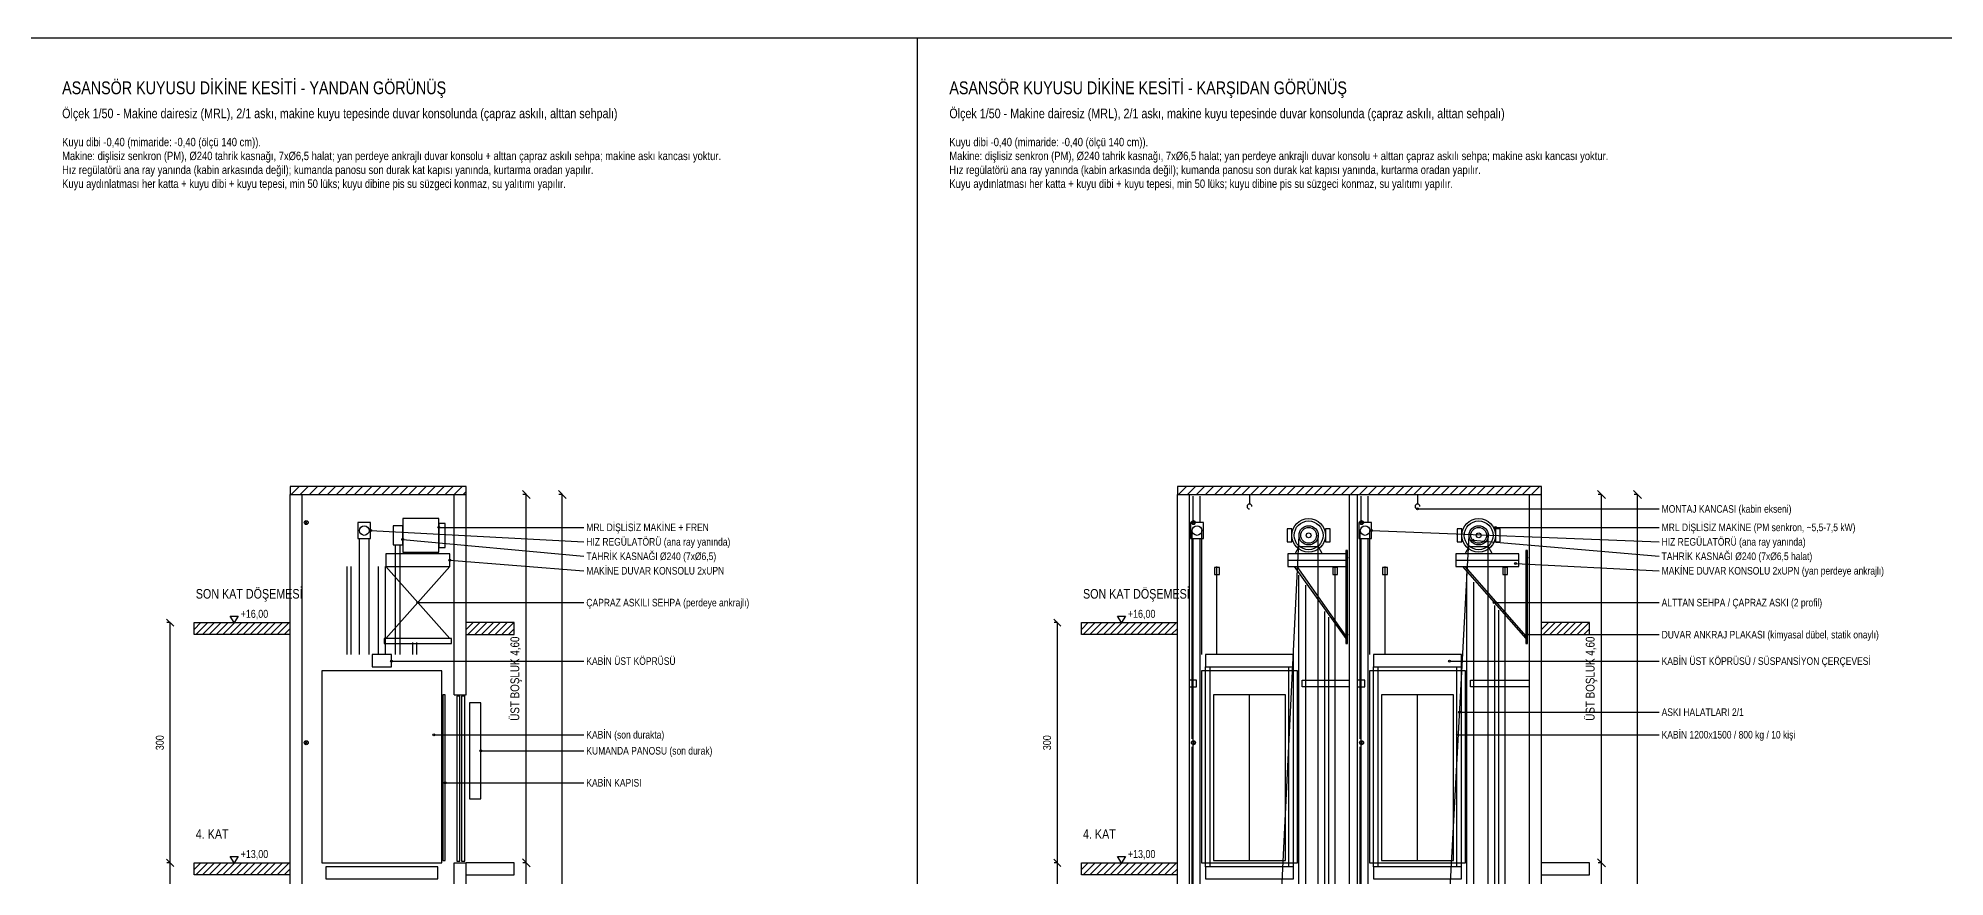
# Model space of a CAD drawing. Header units: centimetres. Extents: x 0 to 12309, y -30 to 2970.
# Drawn here: x 7801 to 10184, y 1922 to 2970 of the extents above; entities that cross this region are included whole.
import ezdxf
from ezdxf.enums import TextEntityAlignment as Align

# ---------------------------------------------------------------- set-up
doc = ezdxf.new("R2010")
doc.units = ezdxf.units.CM
for name, color, linetype in [('SCOTT-BASLIK', 5, 'CONTINUOUS'), ('SCOTT-CERCEVE', 7, 'CONTINUOUS'), ('SCOTT-DUVAR', 7, 'CONTINUOUS'), ('SCOTT-ELEKTRIK', 3, 'CONTINUOUS'), ('SCOTT-HALAT', 6, 'CONTINUOUS'), ('SCOTT-KABIN', 5, 'CONTINUOUS'), ('SCOTT-KAPI', 3, 'CONTINUOUS'), ('SCOTT-KOT', 2, 'CONTINUOUS'), ('SCOTT-MOTOR', 6, 'CONTINUOUS'), ('SCOTT-OLCU', 3, 'CONTINUOUS'), ('SCOTT-RAY', 1, 'CONTINUOUS'), ('SCOTT-TARAMA', 8, 'CONTINUOUS'), ('SCOTT-YAZI', 4, 'CONTINUOUS')]:
    doc.layers.add(name, color=color, linetype=linetype)
doc.styles.get("Standard").update_dxf_attribs({"font": 'arial.ttf', "width": 0.8})

msp = doc.modelspace()

# ---------------------------------------------------------------- linework, layer by layer
at = {"layer": 'SCOTT-CERCEVE'}
msp.add_line((8900, 0), (8900, 2970), dxfattribs=at)
for points in [[(0, 0), (12308.9, 0), (12308.9, 2970), (0, 2970)], [(100, 0), (12283.9, 0), (12283.9, 2970), (100, 2970)]]:
    msp.add_lwpolyline(points, close=True, dxfattribs=at)
at = {"layer": 'SCOTT-DUVAR'}
for p, q in [((8116.4, 600), (8116.4, 2400)), ((8131.4, 600), (8131.4, 2400)), ((8321.4, 2150), (8321.4, 2400)), ((8336.4, 2150), (8336.4, 2400)), ((9225, 600), (9225, 2400)), ((9240, 600), (9240, 2400)), ((9440, 600), (9440, 2400)), ((9450, 600), (9450, 2400)), ((9665, 600), (9665, 2400)), ((9680, 600), (9680, 2400)), ((8321.4, 2150), (8336.4, 2150)), ((8321.4, 1850), (8321.4, 1940)), ((8321.4, 1940), (8336.4, 1940)), ((8336.4, 1850), (8336.4, 1940))]:
    msp.add_line(p, q, dxfattribs=at)
for points in [[(8116.4, 2400), (8336.4, 2400), (8336.4, 2410), (8116.4, 2410)], [(9225, 2400), (9680, 2400), (9680, 2410), (9225, 2410)]]:
    msp.add_lwpolyline(points, close=True, dxfattribs=at)
for points in [[(8116.4, 2225), (7996.4, 2225), (7996.4, 2240), (8116.4, 2240)], [(8336.4, 2225), (8396.4, 2225), (8396.4, 2240), (8336.4, 2240)], [(9225, 2225), (9105, 2225), (9105, 2240), (9225, 2240)], [(9680, 2225), (9740, 2225), (9740, 2240), (9680, 2240)], [(8116.4, 1925), (7996.4, 1925), (7996.4, 1940), (8116.4, 1940)], [(8336.4, 1925), (8396.4, 1925), (8396.4, 1940), (8336.4, 1940)], [(9225, 1925), (9105, 1925), (9105, 1940), (9225, 1940)], [(9680, 1925), (9740, 1925), (9740, 1940), (9680, 1940)]]:
    msp.add_lwpolyline(points, dxfattribs=at)
at = {"layer": 'SCOTT-ELEKTRIK'}
for p, q in [((8134.7, 2363.3), (8138.1, 2366.7)), ((8134.7, 2366.7), (8138.1, 2363.3)), ((9243.3, 2363.3), (9246.7, 2366.7)), ((9243.3, 2366.7), (9246.7, 2363.3)), ((9453.3, 2363.3), (9456.7, 2366.7)), ((9453.3, 2366.7), (9456.7, 2363.3)), ((8134.7, 2088.3), (8138.1, 2091.7)), ((8134.7, 2091.7), (8138.1, 2088.3)), ((9243.3, 2088.3), (9246.7, 2091.7)), ((9243.3, 2091.7), (9246.7, 2088.3)), ((9453.3, 2088.3), (9456.7, 2091.7)), ((9453.3, 2091.7), (9456.7, 2088.3))]:
    msp.add_line(p, q, dxfattribs=at)
msp.add_lwpolyline([(8340.4, 2020), (8354.4, 2020), (8354.4, 2140), (8340.4, 2140)], close=True, dxfattribs=at)
for centre in [(8136.4, 2365), (9245, 2365), (9455, 2365), (8136.4, 2090), (9245, 2090), (9455, 2090)]:
    msp.add_circle(centre, 2.5, dxfattribs=at)
at = {"layer": 'SCOTT-HALAT'}
for p, q in [((8202.9, 2200), (8202.9, 2345)), ((8214.9, 2200), (8214.9, 2345)), ((8247.9, 2200), (8247.9, 2337)), ((8253.9, 2200), (8253.9, 2337)), ((9243.5, 2095), (9243.5, 2355)), ((9255.5, 2200), (9255.5, 2355)), ((9355.6, 1907.4), (9376.9, 2349)), ((9400.9, 939.6), (9400.9, 2349)), ((9453.5, 2095), (9453.5, 2355)), ((9465.5, 2200), (9465.5, 2355)), ((9565.6, 1907.4), (9589.4, 2349)), ((9613.4, 939.6), (9613.4, 2349)), ((9274.4, 2200), (9274.4, 2310)), ((9422.1, 939.6), (9422.1, 2310)), ((9484.4, 2200), (9484.4, 2310)), ((9634.6, 939.6), (9634.6, 2310)), ((9243.5, 1795), (9243.5, 2085)), ((9453.5, 1795), (9453.5, 2085))]:
    msp.add_line(p, q, dxfattribs=at)
for points in [[(9271.4, 2300), (9277.4, 2300), (9277.4, 2309), (9271.4, 2309)], [(9419.1, 2300), (9425.1, 2300), (9425.1, 2309), (9419.1, 2309)], [(9481.4, 2300), (9487.4, 2300), (9487.4, 2309), (9481.4, 2309)], [(9631.6, 2300), (9637.6, 2300), (9637.6, 2309), (9631.6, 2309)]]:
    msp.add_lwpolyline(points, close=True, dxfattribs=at)
at = {"layer": 'SCOTT-KABIN'}
for p, q in [((9260, 1935), (9260, 2185)), ((9266, 1935), (9266, 2185)), ((9364, 1935), (9364, 2185)), ((9370, 1935), (9370, 2185)), ((9470, 1935), (9470, 2185)), ((9476, 1935), (9476, 2185)), ((9574, 1935), (9574, 2185)), ((9580, 1935), (9580, 2185))]:
    msp.add_line(p, q, dxfattribs=at)
for points in [[(8218.9, 2185), (8242.9, 2185), (8242.9, 2200), (8218.9, 2200)], [(9260, 2185), (9370, 2185), (9370, 2200), (9260, 2200)], [(9470, 2185), (9580, 2185), (9580, 2200), (9470, 2200)], [(8155.9, 1940), (8305.9, 1940), (8305.9, 2180), (8155.9, 2180)], [(9255, 1940), (9375, 1940), (9375, 2180), (9255, 2180)], [(9465, 1940), (9585, 1940), (9585, 2180), (9465, 2180)], [(8160.9, 1920), (8300.9, 1920), (8300.9, 1935), (8160.9, 1935)], [(9260, 1920), (9370, 1920), (9370, 1935), (9260, 1935)], [(9470, 1920), (9580, 1920), (9580, 1935), (9470, 1935)]]:
    msp.add_lwpolyline(points, close=True, dxfattribs=at)
at = {"layer": 'SCOTT-KAPI'}
for p, q in [((9315, 1943), (9315, 2150)), ((9525, 1943), (9525, 2150))]:
    msp.add_line(p, q, dxfattribs=at)
for points in [[(8306.9, 1943), (8309.9, 1943), (8309.9, 2150), (8306.9, 2150)], [(8324.4, 1942), (8328.4, 1942), (8328.4, 2148), (8324.4, 2148)], [(8330.4, 1942), (8334.4, 1942), (8334.4, 2148), (8330.4, 2148)], [(9270, 1943), (9360, 1943), (9360, 2150), (9270, 2150)], [(9480, 1943), (9570, 1943), (9570, 2150), (9480, 2150)]]:
    msp.add_lwpolyline(points, close=True, dxfattribs=at)
at = {"layer": 'SCOTT-KOT'}
for p, q in [((8016.4, 2240), (8086.4, 2240)), ((9125, 2240), (9195, 2240)), ((8016.4, 1940), (8086.4, 1940)), ((9125, 1940), (9195, 1940))]:
    msp.add_line(p, q, dxfattribs=at)
for points in [[(8046.4, 2240), (8041.4, 2248), (8051.4, 2248)], [(9155, 2240), (9150, 2248), (9160, 2248)], [(8046.4, 1940), (8041.4, 1948), (8051.4, 1948)], [(9155, 1940), (9150, 1948), (9160, 1948)]]:
    msp.add_lwpolyline(points, close=True, dxfattribs=at)
at = {"layer": 'SCOTT-MOTOR'}
for p, q in [((9315, 2400), (9315, 2388)), ((9525, 2400), (9525, 2388)), ((9241.5, 2355), (9242.5, 2355)), ((9451.5, 2355), (9452.5, 2355)), ((8261.9, 2326), (8261.9, 2328)), ((8296.9, 2326), (8296.9, 2328)), ((9363, 2318), (9436.5, 2318)), ((9573, 2318), (9651.5, 2318)), ((8235.9, 2310), (8315.9, 2220)), ((8315.9, 2310), (8235.9, 2220)), ((9371, 2310), (9435.5, 2220)), ((9374, 2310), (9435.5, 2223)), ((9581, 2310), (9660.5, 2220)), ((9584, 2310), (9660.5, 2223))]:
    msp.add_line(p, q, dxfattribs=at)
for points in [[(8200.9, 2345), (8216.9, 2345), (8216.9, 2365), (8200.9, 2365)], [(8244.9, 2337), (8256.9, 2337), (8256.9, 2361), (8244.9, 2361)], [(8256.9, 2328), (8301.9, 2328), (8301.9, 2370), (8256.9, 2370)], [(8301.9, 2334), (8309.9, 2334), (8309.9, 2364), (8301.9, 2364)], [(9241.5, 2345), (9257.5, 2345), (9257.5, 2365), (9241.5, 2365)], [(9451.5, 2345), (9467.5, 2345), (9467.5, 2365), (9451.5, 2365)], [(9361.9, 2341), (9367.9, 2341), (9367.9, 2357), (9361.9, 2357)], [(9409.9, 2341), (9415.9, 2341), (9415.9, 2357), (9409.9, 2357)], [(9574.4, 2341), (9580.4, 2341), (9580.4, 2357), (9574.4, 2357)], [(9622.4, 2341), (9628.4, 2341), (9628.4, 2357), (9622.4, 2357)], [(8235.9, 2310), (8315.9, 2310), (8315.9, 2326), (8235.9, 2326)], [(9363, 2310), (9436.5, 2310), (9436.5, 2326), (9363, 2326)], [(9435.5, 2214), (9437.5, 2214), (9437.5, 2330), (9435.5, 2330)], [(9573, 2310), (9651.5, 2310), (9651.5, 2326), (9573, 2326)], [(9660.5, 2214), (9662.5, 2214), (9662.5, 2330), (9660.5, 2330)], [(8233.9, 2214), (8317.9, 2214), (8317.9, 2220), (8233.9, 2220)]]:
    msp.add_lwpolyline(points, close=True, dxfattribs=at)
for points in [[(9371.9, 2326), (9376.9, 2335), (9400.9, 2335), (9405.9, 2326)], [(9584.4, 2326), (9589.4, 2335), (9613.4, 2335), (9618.4, 2326)]]:
    msp.add_lwpolyline(points, dxfattribs=at)
for centre, radius in [((8208.9, 2355), 6), ((9249.5, 2355), 6), ((9388.9, 2349), 21), ((9388.9, 2349), 18), ((9388.9, 2349), 12), ((9388.9, 2349), 9.84), ((9459.5, 2355), 6), ((9601.4, 2349), 21), ((9601.4, 2349), 18), ((9601.4, 2349), 12), ((9601.4, 2349), 9.84), ((9388.9, 2349), 3), ((9601.4, 2349), 3), ((9436.7, 2321), 0.9), ((9661.7, 2321), 0.9), ((9436.7, 2225), 0.9), ((9661.7, 2225), 0.9)]:
    msp.add_circle(centre, radius, dxfattribs=at)
for centre in [(9315, 2385), (9525, 2385)]:
    msp.add_arc(centre, 3, 0, 270, dxfattribs=at)
at = {"layer": 'SCOTT-OLCU'}
for p, q in [((8416.4, 2395.1), (8406.5, 2404.9)), ((8411.4, 2400), (8407, 2400)), ((8411.4, 1940), (8411.4, 2400)), ((8461.4, 2395.1), (8451.5, 2404.9)), ((8456.4, 2400), (8452, 2400)), ((8456.4, 600), (8456.4, 2400)), ((9759.9, 2395.1), (9750, 2404.9)), ((9755, 2400), (9750.6, 2400)), ((9755, 1940), (9755, 2400)), ((9804.9, 2395.1), (9795, 2404.9)), ((9800, 2400), (9795.6, 2400)), ((9800, 600), (9800, 2400)), ((7970.9, 2235.5), (7961.9, 2244.5)), ((7966.4, 2240), (7962.4, 2240)), ((7966.4, 1940), (7966.4, 2240)), ((9079.5, 2235.5), (9070.5, 2244.5)), ((9075, 2240), (9071, 2240)), ((9075, 1940), (9075, 2240)), ((7970.9, 1935.5), (7961.9, 1944.5)), ((7970.9, 1935.5), (7961.9, 1944.5)), ((7966.4, 1940), (7962.4, 1940)), ((7966.4, 1940), (7962.4, 1940)), ((7966.4, 1640), (7966.4, 1940)), ((8416.4, 1935), (8406.5, 1945)), ((8416.4, 1935), (8406.5, 1945)), ((8411.4, 1940), (8407, 1940)), ((8411.4, 1940), (8407, 1940)), ((8411.4, 740), (8411.4, 1940)), ((9079.5, 1935.5), (9070.5, 1944.5)), ((9079.5, 1935.5), (9070.5, 1944.5)), ((9075, 1940), (9071, 1940)), ((9075, 1940), (9071, 1940)), ((9075, 1640), (9075, 1940)), ((9759.9, 1935), (9750, 1945)), ((9759.9, 1935), (9750, 1945)), ((9755, 1940), (9750.6, 1940)), ((9755, 1940), (9750.6, 1940)), ((9755, 740), (9755, 1940))]:
    msp.add_line(p, q, dxfattribs=at)
at = {"layer": 'SCOTT-RAY'}
for p, q in [((9244.6, 2365), (9244.6, 2398)), ((9253.5, 2365), (9253.5, 2398)), ((9454.6, 2365), (9454.6, 2398)), ((9463.5, 2365), (9463.5, 2398)), ((9244.6, 600), (9244.6, 2345)), ((9253.5, 600), (9253.5, 2345)), ((9454.6, 600), (9454.6, 2345)), ((9463.5, 600), (9463.5, 2345)), ((8187.4, 2200), (8187.4, 2310)), ((8192.4, 2200), (8192.4, 2310)), ((8226.5, 2200), (8226.5, 2310)), ((8235.4, 2200), (8235.4, 2310)), ((9376.5, 600), (9376.5, 2299.3)), ((9586.5, 600), (9586.5, 2300.8)), ((9595.4, 600), (9595.4, 2290.7)), ((9385.4, 600), (9385.4, 2286.9)), ((9409, 950.6), (9409, 2254)), ((9414, 950.6), (9414, 2247)), ((9621.5, 950.6), (9621.5, 2261.2)), ((9626.5, 950.6), (9626.5, 2255.5)), ((8269.4, 2200), (8269.4, 2215)), ((8274.4, 2200), (8274.4, 2215))]:
    msp.add_line(p, q, dxfattribs=at)
for points in [[(9240, 2160), (9249, 2160), (9249, 2168), (9240, 2168)], [(9440, 2160), (9381, 2160), (9381, 2168), (9440, 2168)], [(9450, 2160), (9459, 2160), (9459, 2168), (9450, 2168)], [(9665, 2160), (9591, 2160), (9591, 2168), (9665, 2168)]]:
    msp.add_lwpolyline(points, dxfattribs=at)
at = {"layer": 'SCOTT-TARAMA'}
for p, q in [((8117.7, 2400), (8127.7, 2410)), ((8129, 2400), (8139, 2410)), ((8140.3, 2400), (8150.3, 2410)), ((8151.7, 2400), (8161.7, 2410)), ((8163, 2400), (8173, 2410)), ((8174.3, 2400), (8184.3, 2410)), ((8185.6, 2400), (8195.6, 2410)), ((8196.9, 2400), (8206.9, 2410)), ((8208.2, 2400), (8218.2, 2410)), ((8219.5, 2400), (8229.5, 2410)), ((8230.9, 2400), (8240.9, 2410)), ((8242.2, 2400), (8252.2, 2410)), ((8253.5, 2400), (8263.5, 2410)), ((8264.8, 2400), (8274.8, 2410)), ((8276.1, 2400), (8286.1, 2410)), ((8287.4, 2400), (8297.4, 2410)), ((8298.7, 2400), (8308.7, 2410)), ((8310, 2400), (8320, 2410)), ((8321.4, 2400), (8331.4, 2410)), ((9226.3, 2400), (9236.3, 2410)), ((9237.6, 2400), (9247.6, 2410)), ((9248.9, 2400), (9258.9, 2410)), ((9260.2, 2400), (9270.2, 2410)), ((9271.6, 2400), (9281.6, 2410)), ((9282.9, 2400), (9292.9, 2410)), ((9294.2, 2400), (9304.2, 2410)), ((9305.5, 2400), (9315.5, 2410)), ((9316.8, 2400), (9326.8, 2410)), ((9328.1, 2400), (9338.1, 2410)), ((9339.4, 2400), (9349.4, 2410)), ((9350.7, 2400), (9360.7, 2410)), ((9362.1, 2400), (9372.1, 2410)), ((9373.4, 2400), (9383.4, 2410)), ((9384.7, 2400), (9394.7, 2410)), ((9396, 2400), (9406, 2410)), ((9407.3, 2400), (9417.3, 2410)), ((9418.6, 2400), (9428.6, 2410)), ((9429.9, 2400), (9439.9, 2410)), ((9441.3, 2400), (9451.3, 2410)), ((9452.6, 2400), (9462.6, 2410)), ((9463.9, 2400), (9473.9, 2410)), ((9475.2, 2400), (9485.2, 2410)), ((9486.5, 2400), (9496.5, 2410)), ((9497.8, 2400), (9507.8, 2410)), ((9509.1, 2400), (9519.1, 2410)), ((9520.5, 2400), (9530.5, 2410)), ((9531.8, 2400), (9541.8, 2410)), ((9543.1, 2400), (9553.1, 2410)), ((9554.4, 2400), (9564.4, 2410)), ((9565.7, 2400), (9575.7, 2410)), ((9577, 2400), (9587, 2410)), ((9588.3, 2400), (9598.3, 2410)), ((9599.6, 2400), (9609.6, 2410)), ((9611, 2400), (9621, 2410)), ((9622.3, 2400), (9632.3, 2410)), ((9633.6, 2400), (9643.6, 2410)), ((9644.9, 2400), (9654.9, 2410)), ((9656.2, 2400), (9666.2, 2410)), ((9667.5, 2400), (9677.5, 2410)), ((8332.7, 2400), (8336.4, 2403.7)), ((9678.8, 2400), (9680, 2401.1)), ((7996.4, 2231.5), (8004.9, 2240)), ((7998.4, 2225), (8013.4, 2240)), ((8006.9, 2225), (8021.9, 2240)), ((8015.3, 2225), (8030.3, 2240)), ((8023.8, 2225), (8038.8, 2240)), ((8032.3, 2225), (8047.3, 2240)), ((8040.8, 2225), (8055.8, 2240)), ((8049.3, 2225), (8064.3, 2240)), ((8057.8, 2225), (8072.8, 2240)), ((8066.3, 2225), (8081.3, 2240)), ((8074.7, 2225), (8089.7, 2240)), ((8083.2, 2225), (8098.2, 2240)), ((8091.7, 2225), (8106.7, 2240)), ((8100.2, 2225), (8115.2, 2240)), ((8336.4, 2231.5), (8344.9, 2240)), ((8338.4, 2225), (8353.4, 2240)), ((8346.9, 2225), (8361.9, 2240)), ((8355.3, 2225), (8370.3, 2240)), ((8363.8, 2225), (8378.8, 2240)), ((8372.3, 2225), (8387.3, 2240)), ((8380.8, 2225), (8395.8, 2240)), ((9105, 2231.5), (9113.5, 2240)), ((9107, 2225), (9122, 2240)), ((9115.4, 2225), (9130.4, 2240)), ((9123.9, 2225), (9138.9, 2240)), ((9132.4, 2225), (9147.4, 2240)), ((9140.9, 2225), (9155.9, 2240)), ((9149.4, 2225), (9164.4, 2240)), ((9157.9, 2225), (9172.9, 2240)), ((9166.4, 2225), (9181.4, 2240)), ((9174.8, 2225), (9189.8, 2240)), ((9183.3, 2225), (9198.3, 2240)), ((9191.8, 2225), (9206.8, 2240)), ((9200.3, 2225), (9215.3, 2240)), ((9208.8, 2225), (9223.8, 2240)), ((9680, 2231.5), (9688.5, 2240)), ((9682, 2225), (9697, 2240)), ((9690.4, 2225), (9705.4, 2240)), ((9698.9, 2225), (9713.9, 2240)), ((9707.4, 2225), (9722.4, 2240)), ((9715.9, 2225), (9730.9, 2240)), ((9724.4, 2225), (9739.4, 2240)), ((8108.7, 2225), (8116.4, 2232.7)), ((8389.3, 2225), (8396.4, 2232.1)), ((9217.3, 2225), (9225, 2232.7)), ((9732.9, 2225), (9740, 2232.1)), ((7996.4, 1931.5), (8004.9, 1940)), ((7998.4, 1925), (8013.4, 1940)), ((8006.9, 1925), (8021.9, 1940)), ((8015.3, 1925), (8030.3, 1940)), ((8023.8, 1925), (8038.8, 1940)), ((8032.3, 1925), (8047.3, 1940)), ((8040.8, 1925), (8055.8, 1940)), ((8049.3, 1925), (8064.3, 1940)), ((8057.8, 1925), (8072.8, 1940)), ((8066.3, 1925), (8081.3, 1940)), ((8074.7, 1925), (8089.7, 1940)), ((8083.2, 1925), (8098.2, 1940)), ((8091.7, 1925), (8106.7, 1940)), ((8100.2, 1925), (8115.2, 1940)), ((8108.7, 1925), (8116.4, 1932.7)), ((9105, 1931.5), (9113.5, 1940)), ((9107, 1925), (9122, 1940)), ((9115.4, 1925), (9130.4, 1940)), ((9123.9, 1925), (9138.9, 1940)), ((9132.4, 1925), (9147.4, 1940)), ((9140.9, 1925), (9155.9, 1940)), ((9149.4, 1925), (9164.4, 1940)), ((9157.9, 1925), (9172.9, 1940)), ((9166.4, 1925), (9181.4, 1940)), ((9174.8, 1925), (9189.8, 1940)), ((9183.3, 1925), (9198.3, 1940)), ((9191.8, 1925), (9206.8, 1940)), ((9200.3, 1925), (9215.3, 1940)), ((9208.8, 1925), (9223.8, 1940)), ((9217.3, 1925), (9225, 1932.7))]:
    msp.add_line(p, q, dxfattribs=at)
at = {"layer": 'SCOTT-YAZI'}
for p, q in [((8301.9, 2359), (8483.4, 2359)), ((9525, 2382), (9827, 2382)), ((9622.4, 2359), (9827, 2359)), ((8216.9, 2355), (8483.4, 2340.9)), ((8256.9, 2344), (8483.4, 2322.9)), ((9467.5, 2355), (9827, 2340.9)), ((9594.2, 2343), (9827, 2322.9)), ((8315.9, 2318), (8483.4, 2304.8)), ((9647.5, 2314), (9827, 2304.8)), ((8275.9, 2265), (8483.4, 2265)), ((9620.7, 2265), (9827, 2265)), ((9661.5, 2225), (9827, 2225)), ((8242.9, 2192), (8483.4, 2192)), ((9565, 2192), (9827, 2192)), ((9577.5, 2128.2), (9827, 2128.2)), ((8295.9, 2100), (8483.4, 2100)), ((9575, 2100), (9827, 2100)), ((8354.4, 2080), (8483.4, 2080)), ((8309.9, 2040), (8483.4, 2040))]:
    msp.add_line(p, q, dxfattribs=at)
for centre in [(9525, 2382), (8301.9, 2359), (9622.4, 2359), (8216.9, 2355), (8256.9, 2344), (9467.5, 2355), (9594.2, 2343), (8315.9, 2318), (9647.5, 2314), (8275.9, 2265), (9620.7, 2265), (9661.5, 2225), (8242.9, 2192), (9565, 2192), (9577.5, 2128.2), (8295.9, 2100), (9575, 2100), (8354.4, 2080), (8309.9, 2040)]:
    msp.add_circle(centre, 1.2, dxfattribs=at)

# ---------------------------------------------------------------- texts
at = {"layer": 'SCOTT-BASLIK', "width": 0.8}
for s, height, p in [('ASANSÖR KUYUSU DİKİNE KESİTİ - YANDAN GÖRÜNÜŞ', 16, (7831.4, 2900)), ('ASANSÖR KUYUSU DİKİNE KESİTİ - KARŞIDAN GÖRÜNÜŞ', 16, (8940, 2900)), ('Ölçek 1/50 - Makine dairesiz (MRL), 2/1 askı, makine kuyu tepesinde duvar konsolunda (çapraz askılı, alttan sehpalı)', 12, (7831.4, 2870)), ('Ölçek 1/50 - Makine dairesiz (MRL), 2/1 askı, makine kuyu tepesinde duvar konsolunda (çapraz askılı, alttan sehpalı)', 12, (8940, 2870)), ('SON KAT DÖŞEMESİ', 12, (7998.4, 2270)), ('SON KAT DÖŞEMESİ', 12, (9107, 2270)), ('4. KAT', 12, (7998.4, 1970)), ('4. KAT', 12, (9107, 1970))]:
    msp.add_text(s, height=height, dxfattribs=at).set_placement(p)
at = {"layer": 'SCOTT-KOT', "width": 0.8}
for s, p in [('+16,00', (8054.4, 2243)), ('+16,00', (9163, 2243)), ('+13,00', (8054.4, 1943)), ('+13,00', (9163, 1943))]:
    msp.add_text(s, height=10, dxfattribs=at).set_placement(p, align=Align.BOTTOM_LEFT)
at = {"layer": 'SCOTT-OLCU', "width": 0.8}
for s, height, p in [('ÜST BOŞLUK 4,60', 11, (8405.9, 2170)), ('ÜST BOŞLUK 4,60', 11, (9749.5, 2170)), ('300', 10, (7961.4, 2090)), ('300', 10, (9070, 2090))]:
    msp.add_text(s, height=height, rotation=90, dxfattribs=at).set_placement(p, align=Align.BOTTOM_CENTER)
at = {"layer": 'SCOTT-YAZI', "width": 0.8}
for s, p in [('Kuyu dibi -0,40 (mimaride: -0,40 (ölçü 140 cm)).', (7831.4, 2835)), ('Kuyu dibi -0,40 (mimaride: -0,40 (ölçü 140 cm)).', (8940, 2835)), ('Makine: dişlisiz senkron (PM), %%c240 tahrik kasnağı, 7x%%c6,5 halat; yan perdeye ankrajlı duvar konsolu + alttan çapraz askılı sehpa; makine askı kancası yoktur.', (7831.4, 2817.7)), ('Hız regülatörü ana ray yanında (kabin arkasında değil); kumanda panosu son durak kat kapısı yanında, kurtarma oradan yapılır.', (7831.4, 2800.3)), ('Makine: dişlisiz senkron (PM), %%c240 tahrik kasnağı, 7x%%c6,5 halat; yan perdeye ankrajlı duvar konsolu + alttan çapraz askılı sehpa; makine askı kancası yoktur.', (8940, 2817.7)), ('Hız regülatörü ana ray yanında (kabin arkasında değil); kumanda panosu son durak kat kapısı yanında, kurtarma oradan yapılır.', (8940, 2800.3)), ('Kuyu aydınlatması her katta + kuyu dibi + kuyu tepesi, min 50 lüks; kuyu dibine pis su süzgeci konmaz, su yalıtımı yapılır.', (7831.4, 2783)), ('Kuyu aydınlatması her katta + kuyu dibi + kuyu tepesi, min 50 lüks; kuyu dibine pis su süzgeci konmaz, su yalıtımı yapılır.', (8940, 2783))]:
    msp.add_text(s, height=10.5, dxfattribs=at).set_placement(p)
for s, p in [('MONTAJ KANCASI (kabin ekseni)', (9830, 2382)), ('MRL DİŞLİSİZ MAKİNE + FREN', (8486.4, 2359)), ('MRL DİŞLİSİZ MAKİNE (PM senkron, ~5,5-7,5 kW)', (9830, 2359)), ('HIZ REGÜLATÖRÜ (ana ray yanında)', (8486.4, 2340.9)), ('HIZ REGÜLATÖRÜ (ana ray yanında)', (9830, 2340.9)), ('TAHRİK KASNAĞI %%c240 (7x%%c6,5)', (8486.4, 2322.9)), ('MAKİNE DUVAR KONSOLU 2xUPN', (8486.4, 2304.8)), ('TAHRİK KASNAĞI %%c240 (7x%%c6,5 halat)', (9830, 2322.9)), ('MAKİNE DUVAR KONSOLU 2xUPN (yan perdeye ankrajlı)', (9830, 2304.8)), ('ÇAPRAZ ASKILI SEHPA (perdeye ankrajlı)', (8486.4, 2265)), ('ALTTAN SEHPA / ÇAPRAZ ASKI (2 profil)', (9830, 2265)), ('DUVAR ANKRAJ PLAKASI (kimyasal dübel, statik onaylı)', (9830, 2225)), ('KABİN ÜST KÖPRÜSÜ', (8486.4, 2192)), ('KABİN ÜST KÖPRÜSÜ / SÜSPANSİYON ÇERÇEVESİ', (9830, 2192)), ('ASKI HALATLARI 2/1', (9830, 2128.2)), ('KABİN (son durakta)', (8486.4, 2100)), ('KABİN 1200x1500 / 800 kg / 10 kişi', (9830, 2100)), ('KUMANDA PANOSU (son durak)', (8486.4, 2080)), ('KABİN KAPISI', (8486.4, 2040))]:
    msp.add_text(s, height=9.5, dxfattribs=at).set_placement(p, align=Align.MIDDLE_LEFT)

doc.saveas('drawing.dxf')
